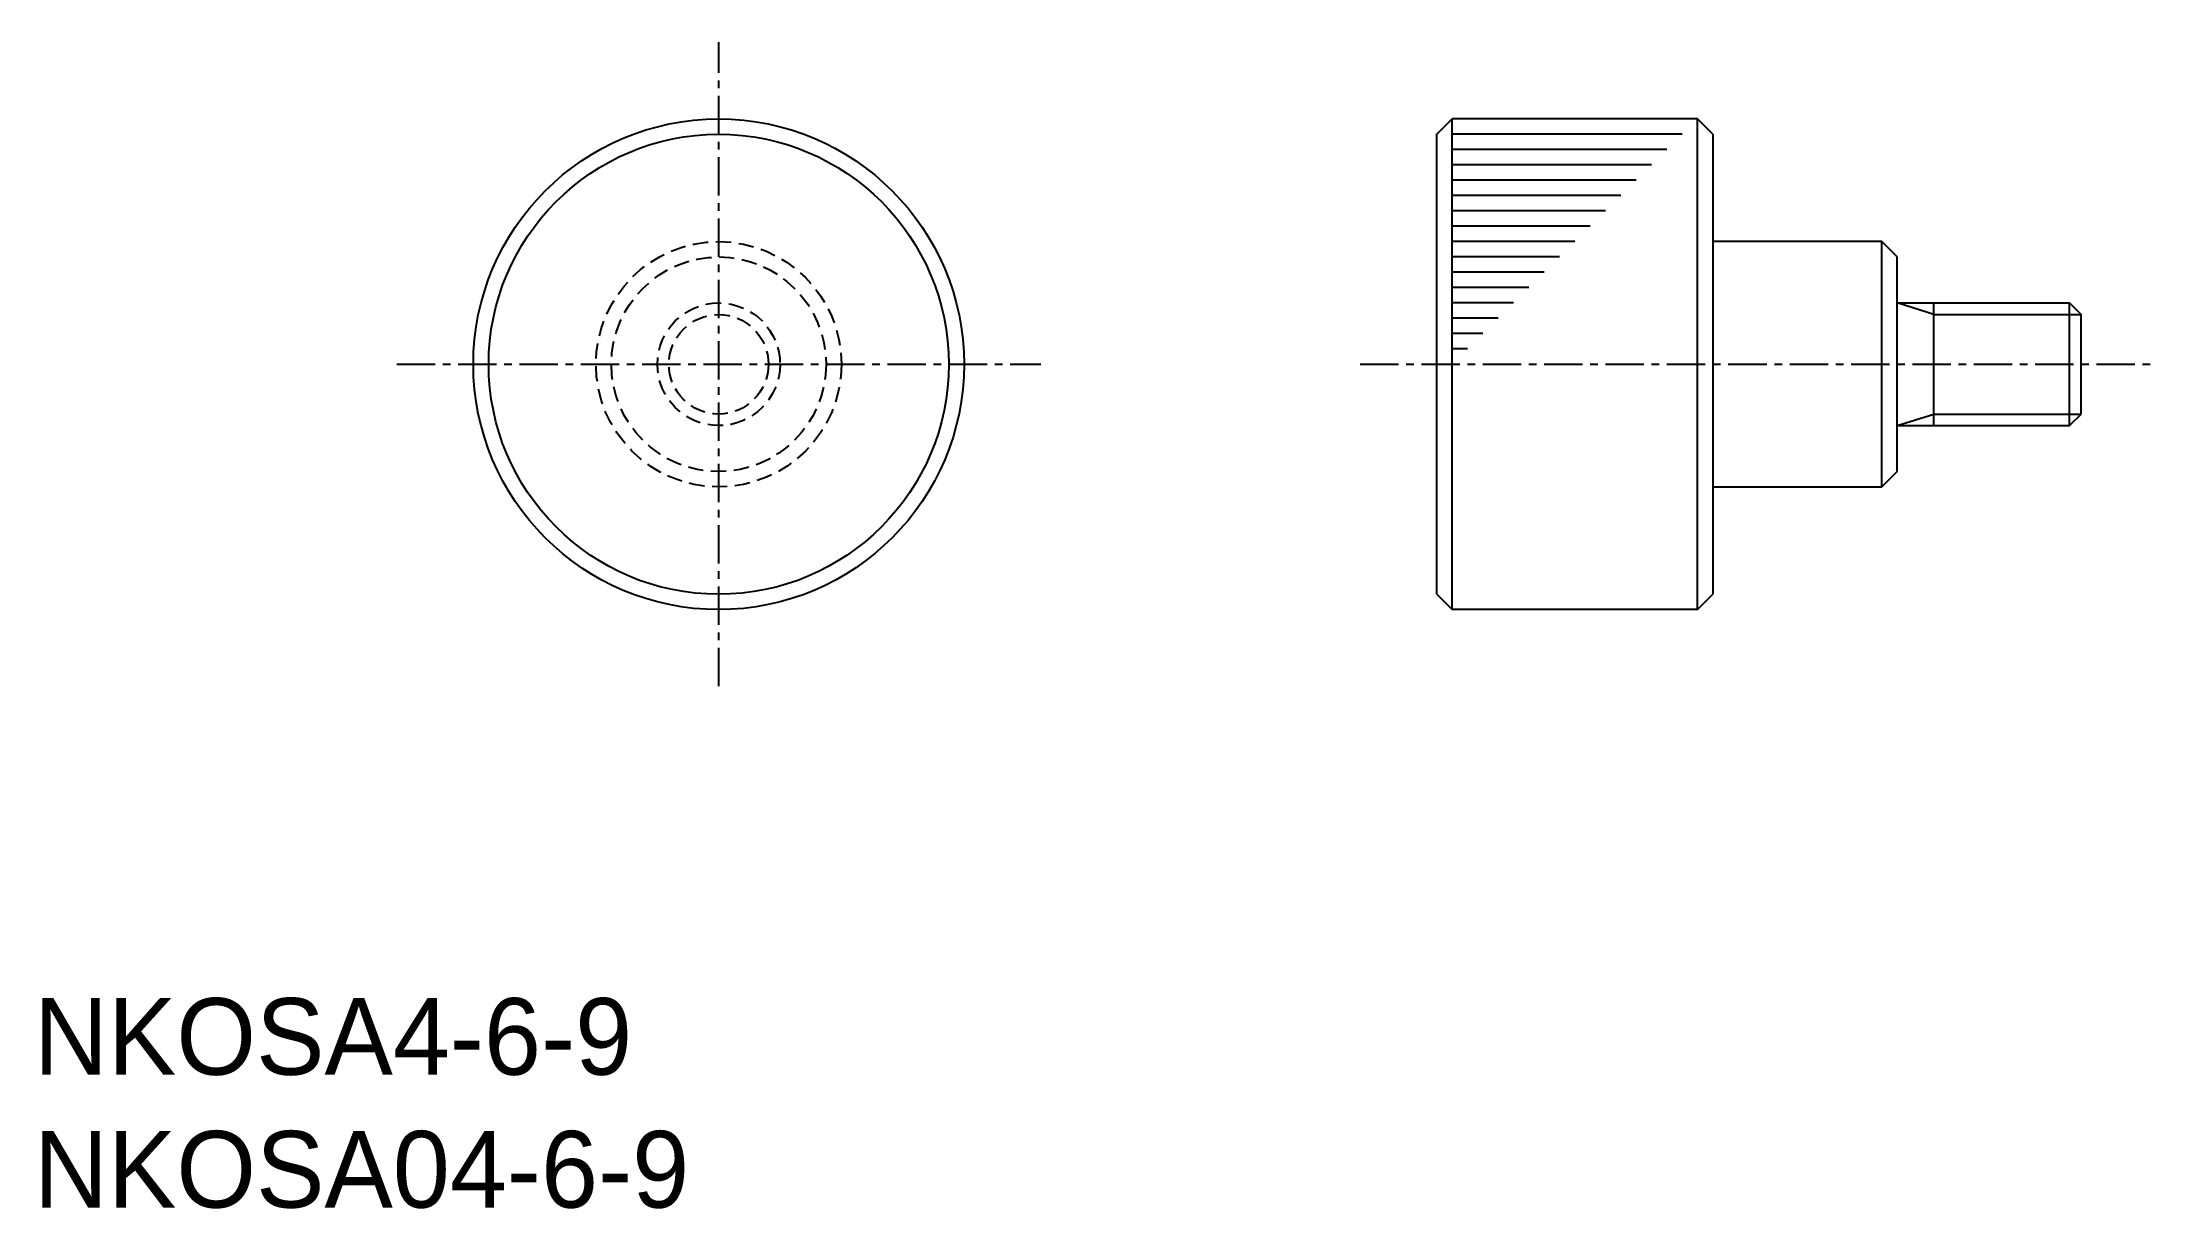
# Model space of a CAD drawing. Extents: x 0.3 to 69.2, y 0 to 38.
import ezdxf

# ---------------------------------------------------------------- set-up
doc = ezdxf.new("R2010")
doc.units = 0
doc.linetypes.add('CENTER', pattern=[2, 1.25, -0.25, 0.25, -0.25])
doc.linetypes.add('DASHED', pattern=[0.75, 0.5, -0.25])
doc.layers.get('0').update_dxf_attribs({"linetype": 'CONTINUOUS'})
doc.layers.add('CENTER', color=1, linetype='CENTER')

msp = doc.modelspace()

# ---------------------------------------------------------------- linework, layer by layer
at = {"color": 7, "linetype": 'CONTINUOUS'}
for p, q in [((45.75, 35), (46.25, 35.5)), ((54.25, 35.5), (46.25, 35.5)), ((46.25, 19.5), (46.25, 35.5)), ((54.25, 19.5), (54.25, 35.5)), ((54.75, 35), (54.25, 35.5)), ((45.75, 20), (45.75, 35)), ((53.75, 35), (46.25, 35)), ((53.25, 34.5), (46.25, 34.5)), ((54.75, 35), (54.75, 20)), ((52.75, 34), (46.25, 34)), ((52.25, 33.5), (46.25, 33.5)), ((51.75, 33), (46.25, 33)), ((51.25, 32.5), (46.25, 32.5)), ((50.75, 32), (46.25, 32)), ((50.25, 31.5), (46.25, 31.5)), ((60.25, 31.5), (54.75, 31.5)), ((60.25, 23.5), (60.25, 31.5)), ((60.75, 31), (60.25, 31.5)), ((49.75, 31), (46.25, 31)), ((49.25, 30.5), (46.25, 30.5)), ((60.75, 24), (60.75, 31)), ((48.75, 30), (46.25, 30)), ((48.25, 29.5), (46.25, 29.5)), ((47.75, 29), (46.25, 29)), ((60.75, 29.5), (66.371, 29.5)), ((61.95, 25.5), (61.95, 29.5)), ((66.371, 25.5), (66.371, 29.5)), ((66.371, 29.5), (66.75, 29.121)), ((66.75, 25.879), (66.75, 29.121)), ((47.25, 28.5), (46.25, 28.5)), ((46.75, 28), (46.25, 28)), ((66.75, 27.5), (66.75, 27.5)), ((66.371, 25.5), (66.75, 25.879)), ((60.75, 25.5), (66.371, 25.5)), ((54.75, 23.5), (60.25, 23.5)), ((60.25, 23.5), (60.75, 24)), ((45.75, 20), (46.25, 19.5)), ((54.25, 19.5), (46.25, 19.5)), ((54.25, 19.5), (54.75, 20))]:
    msp.add_line(p, q, dxfattribs=at)
at = {"color": 3, "linetype": 'CONTINUOUS'}
for p, q in [((61.95, 29.121), (60.75, 29.5)), ((61.95, 29.121), (66.75, 29.121)), ((60.75, 25.5), (61.95, 25.879)), ((61.95, 25.879), (66.75, 25.879))]:
    msp.add_line(p, q, dxfattribs=at)
at = {"color": 7, "linetype": 'CONTINUOUS'}
for radius in [8, 7.5]:
    msp.add_circle((22.329, 27.5), radius, dxfattribs=at)
at = {"color": 3, "linetype": 'DASHED'}
for radius in [4, 3.5, 2, 1.621]:
    msp.add_circle((22.329, 27.5), radius, dxfattribs=at)
at = {"layer": 'CENTER', "color": 1, "linetype": 'CENTER'}
for p, q in [((22.329, 17), (22.329, 38)), ((11.829, 27.5), (32.829, 27.5)), ((43.25, 27.5), (69.25, 27.5))]:
    msp.add_line(p, q, dxfattribs=at)

# ---------------------------------------------------------------- texts
at = {"color": 7, "linetype": 'CONTINUOUS'}
for s, p in [('NKOSA4-6-9', (0, 4.332)), ('NKOSA04-6-9', (0, 0))]:
    msp.add_text(s, height=2.5, dxfattribs=at).set_placement(p)

doc.saveas('drawing.dxf')
